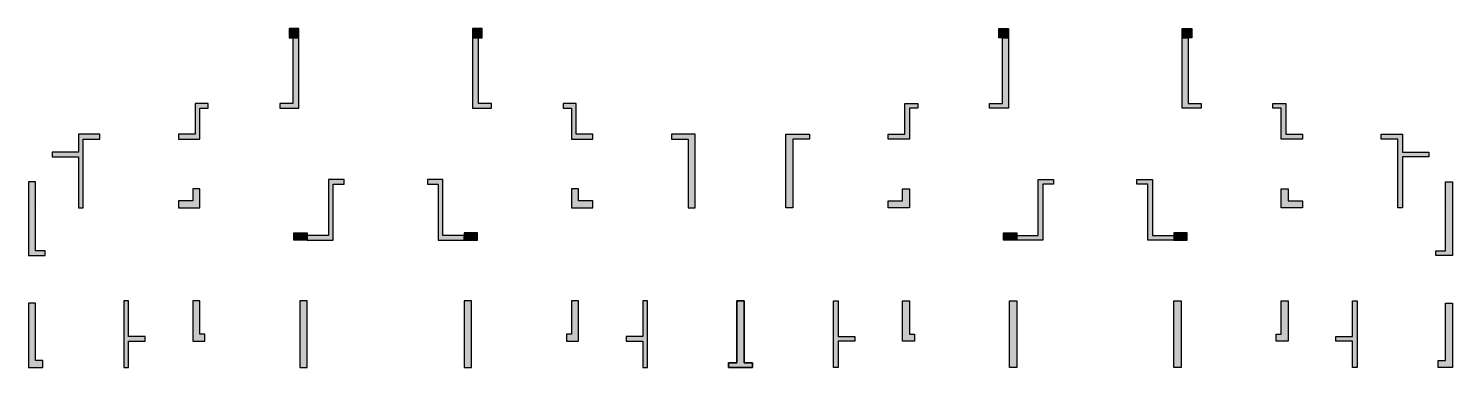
# Model space of a CAD drawing. Header units: millimetres. Extents: x -100 to 59700, y 590 to 14850.
import ezdxf

# ---------------------------------------------------------------- set-up
doc = ezdxf.new("R2010")
doc.units = ezdxf.units.MM
doc.header["$LTSCALE"] = 1000
for name, color, linetype in [('S-COLU-HATCH', 30, 'Continuous'), ('S-COLU-LINE1', 6, 'Continuous'), ('S-WALL-LINE1', 12, 'Continuous')]:
    doc.layers.add(name, color=color, linetype=linetype)

msp = doc.modelspace()

# ---------------------------------------------------------------- hatches: boundary and pattern name
at = {"layer": 'S-COLU-HATCH'}
h = msp.add_hatch(color=0, dxfattribs=at)
h.dxf.hatch_style = 1
h.paths.add_polyline_path([(10450, 11500), (11250, 11500), (11250, 14450), (11000, 14450), (11000, 11700), (10450, 11700)])
h = msp.add_hatch(color=0, dxfattribs=at)
h.dxf.hatch_style = 1
h.paths.add_polyline_path([(10850, 14450), (11250, 14450), (11250, 14850), (10850, 14850)])
h = msp.add_hatch(color=0, dxfattribs=at)
h.dxf.hatch_style = 1
h.paths.add_polyline_path([(18550, 14450), (18950, 14450), (18950, 14850), (18550, 14850)])
h = msp.add_hatch(color=0, dxfattribs=at)
h.dxf.hatch_style = 1
h.paths.add_polyline_path([(18550, 11500), (19350, 11500), (19350, 11700), (18800, 11700), (18800, 14450), (18550, 14450)])
h = msp.add_hatch(color=0, dxfattribs=at)
h.dxf.hatch_style = 1
h.paths.add_polyline_path([(41050, 11500), (40250, 11500), (40250, 11700), (40800, 11700), (40800, 14450), (41050, 14450)])
h = msp.add_hatch(color=0, dxfattribs=at)
h.dxf.hatch_style = 1
h.paths.add_polyline_path([(41050, 14450), (40650, 14450), (40650, 14850), (41050, 14850)])
h = msp.add_hatch(color=0, dxfattribs=at)
h.dxf.hatch_style = 1
h.paths.add_polyline_path([(48750, 14450), (48350, 14450), (48350, 14850), (48750, 14850)])
h = msp.add_hatch(color=0, dxfattribs=at)
h.dxf.hatch_style = 1
h.paths.add_polyline_path([(49150, 11500), (48350, 11500), (48350, 14450), (48600, 14450), (48600, 11700), (49150, 11700)])
h = msp.add_hatch(color=0, dxfattribs=at)
h.dxf.hatch_style = 1
h.paths.add_polyline_path([(6200, 10200), (7100, 10200), (7100, 11500), (7450, 11500), (7450, 11700), (6900, 11700), (6900, 10400), (6200, 10400)])
h = msp.add_hatch(color=0, dxfattribs=at)
h.dxf.hatch_style = 1
h.paths.add_polyline_path([(22350, 11500), (22700, 11500), (22700, 10200), (23600, 10200), (23600, 10400), (22900, 10400), (22900, 11700), (22350, 11700)])
h = msp.add_hatch(color=0, dxfattribs=at)
h.dxf.hatch_style = 1
h.paths.add_polyline_path([(37250, 11500), (36900, 11500), (36900, 10200), (36000, 10200), (36000, 10400), (36700, 10400), (36700, 11700), (37250, 11700)])
h = msp.add_hatch(color=0, dxfattribs=at)
h.dxf.hatch_style = 1
h.paths.add_polyline_path([(53400, 10200), (52500, 10200), (52500, 11500), (52150, 11500), (52150, 11700), (52700, 11700), (52700, 10400), (53400, 10400)])
h = msp.add_hatch(color=0, dxfattribs=at)
h.dxf.hatch_style = 1
h.paths.add_polyline_path([(2200, 9550), (2200, 10200), (2900, 10200), (2900, 10400), (2000, 10400), (2000, 9650), (900, 9650), (900, 9450), (2000, 9450), (2000, 7300), (2200, 7300)])
h = msp.add_hatch(color=0, dxfattribs=at)
h.dxf.hatch_style = 1
h.paths.add_polyline_path([(26900, 10200), (27600, 10200), (27600, 7300), (27900, 7300), (27900, 10400), (26900, 10400)])
h = msp.add_hatch(color=0, dxfattribs=at)
h.dxf.hatch_style = 1
h.paths.add_polyline_path([(32700, 10200), (32000, 10200), (32000, 7300), (31700, 7300), (31700, 10400), (32700, 10400)])
h = msp.add_hatch(color=0, dxfattribs=at)
h.dxf.hatch_style = 1
h.paths.add_polyline_path([(57400, 9550), (57400, 10200), (56700, 10200), (56700, 10400), (57600, 10400), (57600, 9650), (58700, 9650), (58700, 9450), (57600, 9450), (57600, 7300), (57400, 7300)])
h = msp.add_hatch(color=0, dxfattribs=at)
h.dxf.hatch_style = 1
h.paths.add_polyline_path([(200, 5500), (200, 8400), (-100, 8400), (-100, 5300), (600, 5300), (600, 5500)])
h = msp.add_hatch(color=0, dxfattribs=at)
h.dxf.hatch_style = 1
h.paths.add_polyline_path([(12700, 5950), (12700, 8300), (13150, 8300), (13150, 8500), (12500, 8500), (12500, 6150), (11600, 6150), (11600, 5950)])
h = msp.add_hatch(color=0, dxfattribs=at)
h.dxf.hatch_style = 1
h.paths.add_polyline_path([(18200, 5950), (18200, 6150), (17300, 6150), (17300, 8500), (16650, 8500), (16650, 8300), (17100, 8300), (17100, 5950)])
h = msp.add_hatch(color=0, dxfattribs=at)
h.dxf.hatch_style = 1
h.paths.add_polyline_path([(41400, 5950), (41400, 6150), (42300, 6150), (42300, 8500), (42950, 8500), (42950, 8300), (42500, 8300), (42500, 5950)])
h = msp.add_hatch(color=0, dxfattribs=at)
h.dxf.hatch_style = 1
h.paths.add_polyline_path([(46900, 5950), (46900, 8300), (46450, 8300), (46450, 8500), (47100, 8500), (47100, 6150), (48000, 6150), (48000, 5950)])
h = msp.add_hatch(color=0, dxfattribs=at)
h.dxf.hatch_style = 1
h.paths.add_polyline_path([(59400, 5500), (59400, 8400), (59700, 8400), (59700, 5300), (59000, 5300), (59000, 5500)])
h = msp.add_hatch(color=0, dxfattribs=at)
h.dxf.hatch_style = 1
h.paths.add_polyline_path([(6200, 7300), (7100, 7300), (7100, 8100), (6800, 8100), (6800, 7600), (6200, 7600)])
h = msp.add_hatch(color=0, dxfattribs=at)
h.dxf.hatch_style = 1
h.paths.add_polyline_path([(23000, 7600), (23000, 8100), (22700, 8100), (22700, 7300), (23600, 7300), (23600, 7600)])
h = msp.add_hatch(color=0, dxfattribs=at)
h.dxf.hatch_style = 1
h.paths.add_polyline_path([(36600, 7600), (36600, 8100), (36900, 8100), (36900, 7300), (36000, 7300), (36000, 7600)])
h = msp.add_hatch(color=0, dxfattribs=at)
h.dxf.hatch_style = 1
h.paths.add_polyline_path([(53400, 7300), (52500, 7300), (52500, 8100), (52800, 8100), (52800, 7600), (53400, 7600)])
h = msp.add_hatch(color=0, dxfattribs=at)
h.dxf.hatch_style = 1
h.paths.add_polyline_path([(11050, 6250), (11600, 6250), (11600, 5950), (11050, 5950)])
h = msp.add_hatch(color=0, dxfattribs=at)
h.dxf.hatch_style = 1
h.paths.add_polyline_path([(18750, 6250), (18200, 6250), (18200, 5950), (18750, 5950)])
h = msp.add_hatch(color=0, dxfattribs=at)
h.dxf.hatch_style = 1
h.paths.add_polyline_path([(40850, 6250), (41400, 6250), (41400, 5950), (40850, 5950)])
h = msp.add_hatch(color=0, dxfattribs=at)
h.dxf.hatch_style = 1
h.paths.add_polyline_path([(48550, 6250), (48000, 6250), (48000, 5950), (48550, 5950)])
h = msp.add_hatch(color=0, dxfattribs=at)
h.dxf.hatch_style = 1
h.paths.add_polyline_path([(200, 890), (200, 3300), (-100, 3300), (-100, 590), (500, 590), (500, 890)])
h = msp.add_hatch(color=0, dxfattribs=at)
h.dxf.hatch_style = 1
h.paths.add_polyline_path([(4100, 1700), (4800, 1700), (4800, 1900), (4100, 1900), (4100, 3400), (3900, 3400), (3900, 1800), (3900, 590), (4100, 590)])
h = msp.add_hatch(color=0, dxfattribs=at)
h.dxf.hatch_style = 1
h.paths.add_polyline_path([(6800, 1700), (7300, 1700), (7300, 2000), (7100, 2000), (7100, 3400), (6800, 3400)])
h = msp.add_hatch(color=0, dxfattribs=at)
h.dxf.hatch_style = 1
h.paths.add_polyline_path([(11600, 590), (11600, 3400), (11300, 3400), (11300, 1900), (11300, 590)])
h = msp.add_hatch(color=0, dxfattribs=at)
h.dxf.hatch_style = 1
h.paths.add_polyline_path([(18500, 590), (18500, 1900), (18500, 3400), (18200, 3400), (18200, 590)])
h = msp.add_hatch(color=0, dxfattribs=at)
h.dxf.hatch_style = 1
h.paths.add_polyline_path([(22500, 1700), (23000, 1700), (23000, 3400), (22700, 3400), (22700, 2000), (22500, 2000)])
h = msp.add_hatch(color=0, dxfattribs=at)
h.dxf.hatch_style = 1
h.paths.add_polyline_path([(25900, 590), (25900, 1800), (25900, 3400), (25700, 3400), (25700, 1900), (25000, 1900), (25000, 1700), (25700, 1700), (25700, 590)])
h = msp.add_hatch(color=0, dxfattribs=at)
h.dxf.hatch_style = 1
h.paths.add_polyline_path([(29950, 790), (29950, 3400), (29650, 3400), (29650, 790), (29300, 790), (29300, 590), (30300, 590), (30300, 790)])
h = msp.add_hatch(color=0, dxfattribs=at)
h.dxf.hatch_style = 1
h.paths.add_polyline_path([(29650, 790), (29650, 3400), (29950, 3400), (29950, 790), (30300, 790), (30300, 590), (29300, 590), (29300, 790)])
h = msp.add_hatch(color=0, dxfattribs=at)
h.dxf.hatch_style = 1
h.paths.add_polyline_path([(33700, 590), (33700, 1800), (33700, 3400), (33900, 3400), (33900, 1900), (34600, 1900), (34600, 1700), (33900, 1700), (33900, 590)])
h = msp.add_hatch(color=0, dxfattribs=at)
h.dxf.hatch_style = 1
h.paths.add_polyline_path([(37100, 1700), (36600, 1700), (36600, 3400), (36900, 3400), (36900, 2000), (37100, 2000)])
h = msp.add_hatch(color=0, dxfattribs=at)
h.dxf.hatch_style = 1
h.paths.add_polyline_path([(41100, 590), (41100, 1900), (41100, 3400), (41400, 3400), (41400, 590)])
h = msp.add_hatch(color=0, dxfattribs=at)
h.dxf.hatch_style = 1
h.paths.add_polyline_path([(48000, 590), (48000, 3400), (48300, 3400), (48300, 1900), (48300, 590)])
h = msp.add_hatch(color=0, dxfattribs=at)
h.dxf.hatch_style = 1
h.paths.add_polyline_path([(52800, 1700), (52300, 1700), (52300, 2000), (52500, 2000), (52500, 3400), (52800, 3400)])
h = msp.add_hatch(color=0, dxfattribs=at)
h.dxf.hatch_style = 1
h.paths.add_polyline_path([(55500, 1700), (54800, 1700), (54800, 1900), (55500, 1900), (55500, 3400), (55700, 3400), (55700, 1800), (55700, 590), (55500, 590)])
h = msp.add_hatch(color=0, dxfattribs=at)
h.dxf.hatch_style = 1
h.paths.add_polyline_path([(59400, 890), (59400, 3300), (59700, 3300), (59700, 590), (59100, 590), (59100, 890)])

# ---------------------------------------------------------------- linework, layer by layer
at = {"layer": 'S-COLU-LINE1', "linetype": 'ByBlock'}
for points in [[(10850, 14450), (11250, 14450), (11250, 14850), (10850, 14850)], [(18550, 14450), (18950, 14450), (18950, 14850), (18550, 14850)], [(41050, 14450), (40650, 14450), (40650, 14850), (41050, 14850)], [(48750, 14450), (48350, 14450), (48350, 14850), (48750, 14850)], [(11050, 6250), (11600, 6250), (11600, 5950), (11050, 5950)], [(18750, 6250), (18200, 6250), (18200, 5950), (18750, 5950)], [(40850, 6250), (41400, 6250), (41400, 5950), (40850, 5950)], [(48550, 6250), (48000, 6250), (48000, 5950), (48550, 5950)]]:
    msp.add_lwpolyline(points, close=True, dxfattribs=at)
at = {"layer": 'S-WALL-LINE1', "linetype": 'ByBlock'}
for p, q in [((-100, 7400), (-100, 7400)), ((150, 7400), (150, 7400)), ((59450, 7400), (59450, 7400)), ((59700, 7400), (59700, 7400)), ((3900, 1800), (3900, 1800)), ((25900, 1800), (25900, 1800)), ((33700, 1800), (33700, 1800)), ((55700, 1800), (55700, 1800)), ((7000, 1700), (7000, 1700)), ((22800, 1700), (22800, 1700)), ((36800, 1700), (36800, 1700)), ((52600, 1700), (52600, 1700))]:
    msp.add_line(p, q, dxfattribs=at)
for points in [[(10450, 11500), (11250, 11500), (11250, 14450), (11000, 14450), (11000, 11700), (10450, 11700)], [(18550, 11500), (19350, 11500), (19350, 11700), (18800, 11700), (18800, 14450), (18550, 14450)], [(41050, 11500), (40250, 11500), (40250, 11700), (40800, 11700), (40800, 14450), (41050, 14450)], [(49150, 11500), (48350, 11500), (48350, 14450), (48600, 14450), (48600, 11700), (49150, 11700)], [(6200, 10200), (7100, 10200), (7100, 11500), (7450, 11500), (7450, 11700), (6900, 11700), (6900, 10400), (6200, 10400)], [(22350, 11500), (22700, 11500), (22700, 10200), (23600, 10200), (23600, 10400), (22900, 10400), (22900, 11700), (22350, 11700)], [(37250, 11500), (36900, 11500), (36900, 10200), (36000, 10200), (36000, 10400), (36700, 10400), (36700, 11700), (37250, 11700)], [(53400, 10200), (52500, 10200), (52500, 11500), (52150, 11500), (52150, 11700), (52700, 11700), (52700, 10400), (53400, 10400)], [(2200, 9550), (2200, 10200), (2900, 10200), (2900, 10400), (2000, 10400), (2000, 9650), (900, 9650), (900, 9450), (2000, 9450), (2000, 7300), (2200, 7300)], [(26900, 10200), (27600, 10200), (27600, 7300), (27900, 7300), (27900, 10400), (26900, 10400)], [(32700, 10200), (32000, 10200), (32000, 7300), (31700, 7300), (31700, 10400), (32700, 10400)], [(57400, 9550), (57400, 10200), (56700, 10200), (56700, 10400), (57600, 10400), (57600, 9650), (58700, 9650), (58700, 9450), (57600, 9450), (57600, 7300), (57400, 7300)], [(200, 5500), (200, 8400), (-100, 8400), (-100, 5300), (600, 5300), (600, 5500)], [(12700, 5950), (12700, 8300), (13150, 8300), (13150, 8500), (12500, 8500), (12500, 6150), (11600, 6150), (11600, 6150), (11600, 5950), (11600, 5950)], [(18200, 5950), (18200, 6150), (17300, 6150), (17300, 8500), (16650, 8500), (16650, 8300), (17100, 8300), (17100, 5950)], [(41400, 5950), (41400, 6150), (42300, 6150), (42300, 8500), (42950, 8500), (42950, 8300), (42500, 8300), (42500, 5950)], [(46900, 5950), (46900, 8300), (46450, 8300), (46450, 8500), (47100, 8500), (47100, 6150), (48000, 6150), (48000, 6150), (48000, 5950), (48000, 5950)], [(59400, 5500), (59400, 8400), (59700, 8400), (59700, 5300), (59000, 5300), (59000, 5500)], [(6200, 7300), (7100, 7300), (7100, 8100), (6800, 8100), (6800, 7600), (6200, 7600)], [(23000, 7600), (23000, 8100), (22700, 8100), (22700, 7300), (23600, 7300), (23600, 7600)], [(36600, 7600), (36600, 8100), (36900, 8100), (36900, 7300), (36000, 7300), (36000, 7600)], [(53400, 7300), (52500, 7300), (52500, 8100), (52800, 8100), (52800, 7600), (53400, 7600)], [(200, 890), (200, 3300), (-100, 3300), (-100, 590), (500, 590), (500, 890)], [(4100, 1700), (4800, 1700), (4800, 1900), (4100, 1900), (4100, 3400), (3900, 3400), (3900, 1800), (3900, 590), (4100, 590)], [(6800, 1700), (7300, 1700), (7300, 2000), (7100, 2000), (7100, 3400), (6800, 3400)], [(11600, 590), (11600, 3400), (11300, 3400), (11300, 1900), (11300, 1900), (11300, 590)], [(18500, 590), (18500, 1900), (18500, 1900), (18500, 3400), (18200, 3400), (18200, 590)], [(22500, 1700), (23000, 1700), (23000, 3400), (22700, 3400), (22700, 2000), (22500, 2000)], [(25900, 590), (25900, 1800), (25900, 3400), (25700, 3400), (25700, 1900), (25000, 1900), (25000, 1700), (25700, 1700), (25700, 590)], [(29950, 790), (29950, 3400), (29650, 3400), (29650, 790), (29300, 790), (29300, 590), (30300, 590), (30300, 790)], [(29650, 790), (29650, 3400), (29950, 3400), (29950, 790), (30300, 790), (30300, 590), (29300, 590), (29300, 790)], [(33700, 590), (33700, 1800), (33700, 3400), (33900, 3400), (33900, 1900), (34600, 1900), (34600, 1700), (33900, 1700), (33900, 590)], [(37100, 1700), (36600, 1700), (36600, 3400), (36900, 3400), (36900, 2000), (37100, 2000)], [(41100, 590), (41100, 1900), (41100, 1900), (41100, 3400), (41400, 3400), (41400, 590)], [(48000, 590), (48000, 3400), (48300, 3400), (48300, 1900), (48300, 1900), (48300, 590)], [(52800, 1700), (52300, 1700), (52300, 2000), (52500, 2000), (52500, 3400), (52800, 3400)], [(55500, 1700), (54800, 1700), (54800, 1900), (55500, 1900), (55500, 3400), (55700, 3400), (55700, 1800), (55700, 590), (55500, 590)], [(59400, 890), (59400, 3300), (59700, 3300), (59700, 590), (59100, 590), (59100, 890)]]:
    msp.add_lwpolyline(points, close=True, dxfattribs=at)

doc.saveas('drawing.dxf')
